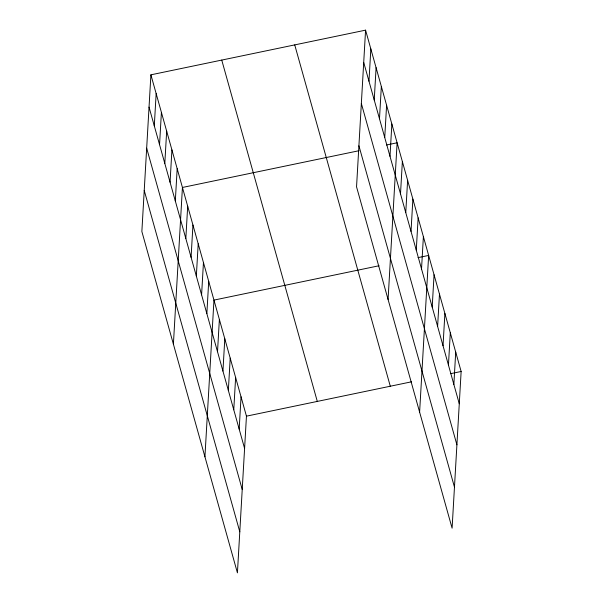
<?xml version="1.0" encoding="UTF-8"?>
<svg xmlns="http://www.w3.org/2000/svg" width="603" height="603" viewBox="0 0 603 603"><rect width="100%" height="100%" fill="white"/><g stroke="black" fill="none" stroke-linecap="round" stroke-linejoin="round"><path stroke-width="0.9" d="M150.901 74.825L141.863 231.514L237.424 572.85L246.454 416.16L150.901 74.825L365.576 30.15L461.137 371.486L452.099 528.175L356.546 186.84L365.576 30.15M154.293 125.891L156.154 93.601M159.546 144.66L161.408 112.377M164.807 163.436L166.669 131.145M170.061 182.212L171.923 149.921M175.315 200.98L177.176 168.697M173.4 344.155L182.43 187.465L359.034 150.712M185.83 238.532L187.691 206.241M191.083 257.3L192.945 225.017M196.337 276.076L198.199 243.785M201.59 294.852L203.452 262.561M206.852 313.62L208.713 281.337M204.93 456.795L213.967 300.106L379.053 265.75M217.517 351.737L219.379 319.454M222.937 371.079L224.798 338.796M228.349 390.427L230.21 358.137M233.768 409.769L235.63 377.478M239.18 429.11L241.042 396.819M368.976 81.209L370.837 48.926M374.229 99.985L376.091 67.694M379.483 118.761L381.345 86.47M384.737 137.529L386.598 105.246M389.998 156.305L391.86 124.014M388.076 299.48L397.113 142.79L386.485 144.999M400.505 193.849L402.367 161.566M405.759 212.625L407.62 180.335M411.02 231.401L412.882 199.111M416.274 250.17L418.135 217.887M421.527 268.946L423.389 236.655M419.613 412.12L428.643 255.431L418.022 257.639M432.2 307.063L434.062 274.772M437.612 326.404L439.474 294.113M443.032 345.745L444.893 313.454M448.444 365.086L450.305 332.803M453.855 384.428L455.717 352.144M246.454 416.16L411.548 381.805M450.509 373.694L461.137 371.486M363.715 62.441L459.275 403.769M361.348 103.49L456.908 444.826M358.913 145.783L454.466 487.118M294.731 44.893L390.292 386.229M221.746 60.081L317.299 401.417M149.039 107.115L244.592 448.451M146.672 148.165L242.225 489.5M144.23 190.465L239.79 531.801"/></g></svg>
